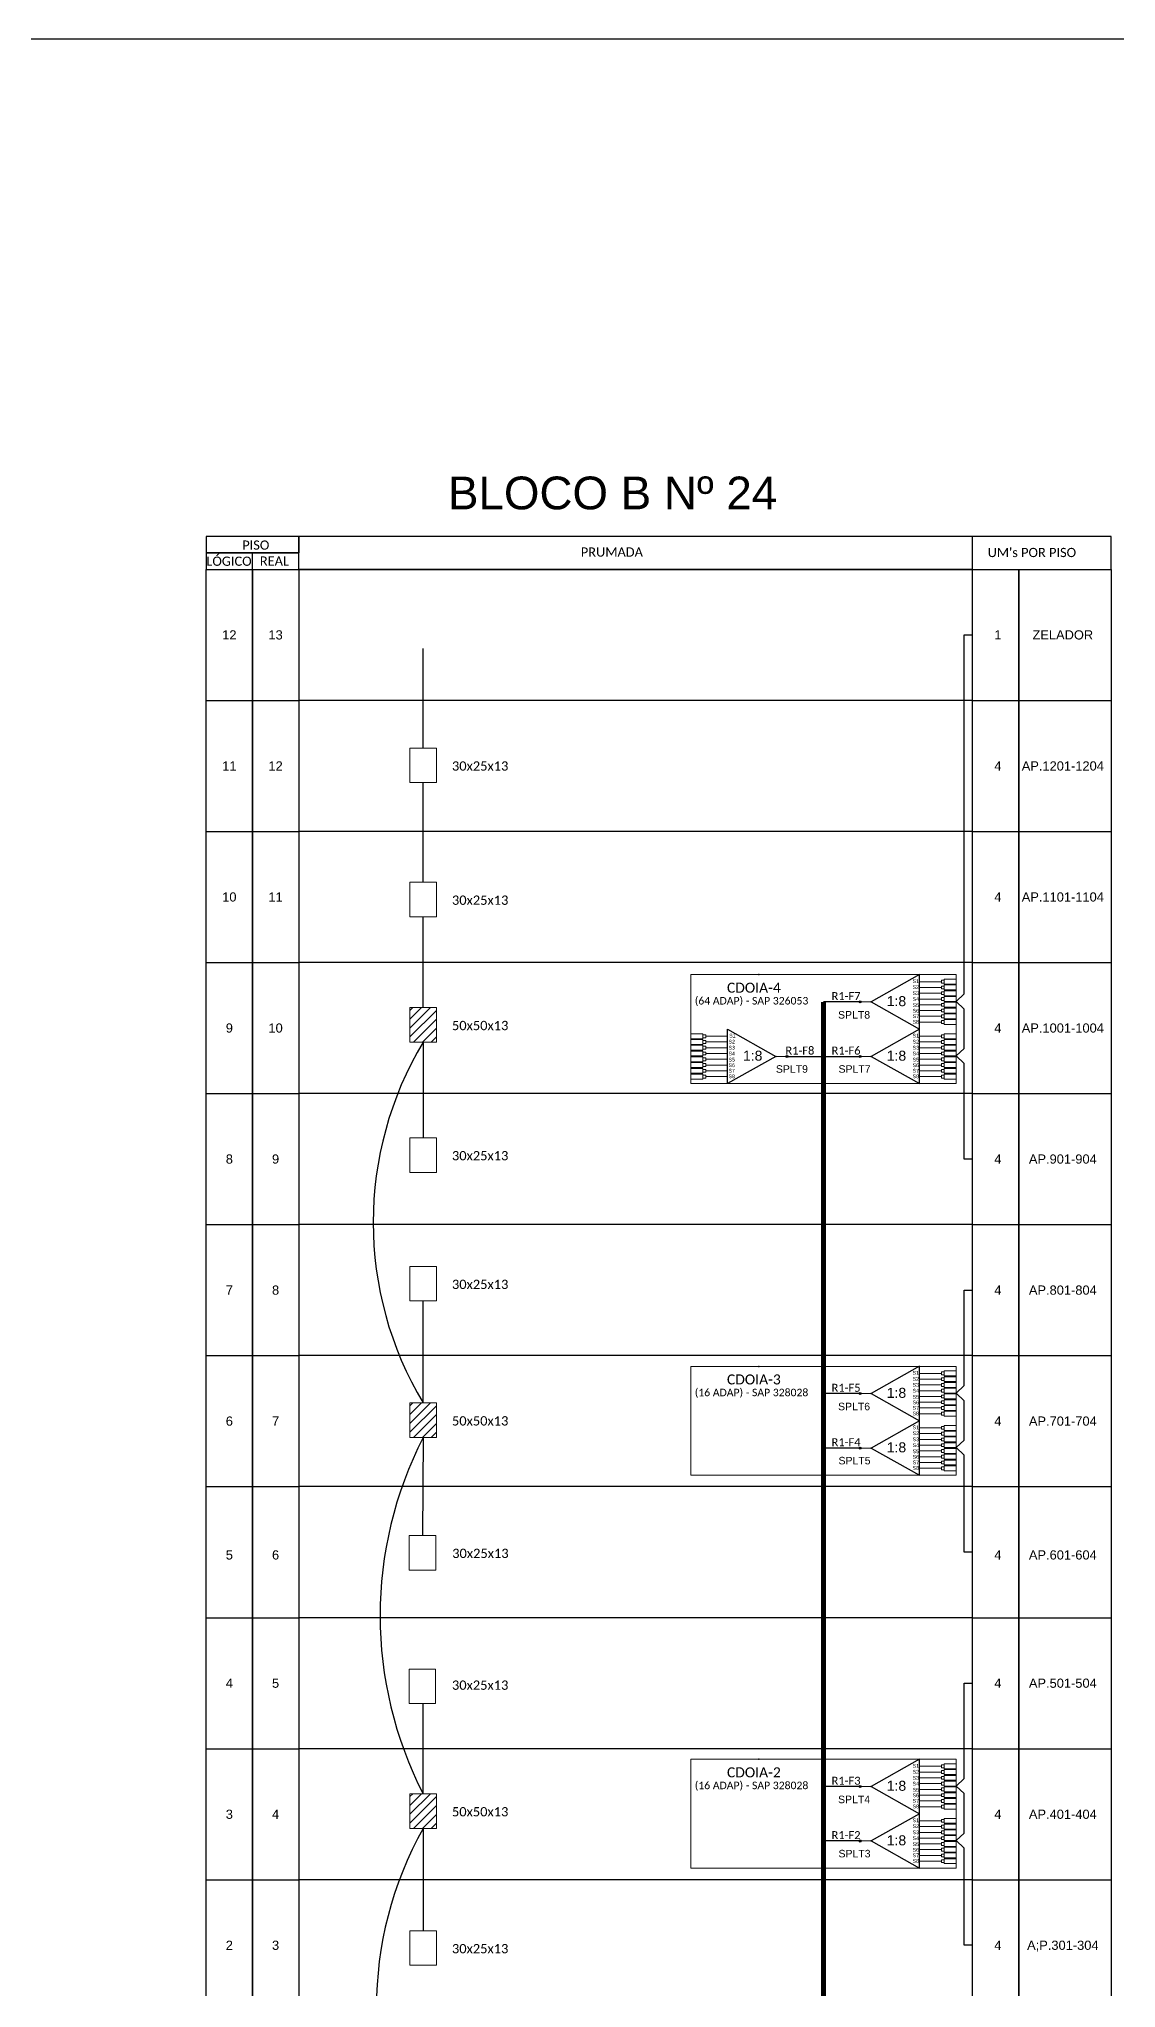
# Model space of a CAD drawing. Header units: inches. Extents: x 27113 to 27952, y 293751 to 294345.
# Drawn here: x 27328.9 to 27544.4, y 293955.4 to 294345 of the extents above; entities that cross this region are included whole.
import ezdxf
from ezdxf.enums import TextEntityAlignment as Align

# ---------------------------------------------------------------- set-up
doc = ezdxf.new("R2010")
doc.units = ezdxf.units.IN
doc.header["$MEASUREMENT"] = 0
doc.layers.add('CAP a instalar', color=1, linetype='Continuous')
doc.layers.add('cerco área', color=2, linetype='Continuous')
doc.styles.add('ARIAL', font='arial.ttf')
doc.styles.add('WMF-Calibri0', font='calibri.ttf')

# ---------------------------------------------------------------- blocks, each defined once
blk = doc.blocks.new('LEG_64ADAP_ESQ')
blk.add_point((0, 0))
at = {"color": 1, "style": 'WMF-Calibri0', "flags": 4}
blk.add_attdef('CDO', (-4.08, -3.61), '', height=2, dxfattribs=at)
blk.add_attdef('MODELO', text='', height=1.5, dxfattribs=at).set_placement((-1.47, -5.97), align=Align.CENTER)
blk = doc.blocks.new('SPLITTER_')
blk.add_point((0, 0))
at = {"style": 'ARIAL', "flags": 4}
blk.add_attdef('SPLT', (0, -3.26), '', height=1.5, dxfattribs=at)

msp = doc.modelspace()

# ---------------------------------------------------------------- hatches: boundary and pattern name
h = msp.add_hatch()
h.set_pattern_fill('ANSI31', color=1, scale=10)
h.set_pattern_definition([(45, (15215.6177, 292368.357), (-0.88388348, 0.88388348), [])])
h.paths.add_polyline_path([(27408.44, 294151.35), (27403.14, 294151.35), (27403.14, 294144.45), (27408.44, 294144.45)])
h = msp.add_hatch(color=3)
h.dxf.hatch_style = 1
edge = h.paths.add_edge_path()
edge.add_arc((27493.19, 294152.5), 0.205, 0, 360)
h = msp.add_hatch(color=3)
h.dxf.hatch_style = 1
edge = h.paths.add_edge_path()
edge.add_arc((27478.58, 294141.6), 0.205, 0, 360)
h = msp.add_hatch(color=3)
h.dxf.hatch_style = 1
edge = h.paths.add_edge_path()
edge.add_arc((27493.19, 294141.6), 0.205, 0, 360)
h = msp.add_hatch(color=3)
h.dxf.hatch_style = 1
edge = h.paths.add_edge_path()
edge.add_arc((27493.19, 294074.2), 0.205, 0, 360)
h = msp.add_hatch()
h.set_pattern_fill('ANSI31', color=1, scale=10)
h.set_pattern_definition([(45, (15215.6177, 292289.3297), (-0.88388348, 0.88388348), [])])
h.paths.add_polyline_path([(27408.44, 294072.32), (27403.14, 294072.32), (27403.14, 294065.43), (27408.44, 294065.43)])
h = msp.add_hatch(color=3)
h.dxf.hatch_style = 1
edge = h.paths.add_edge_path()
edge.add_arc((27493.19, 294063.31), 0.205, 0, 360)
h = msp.add_hatch(color=3)
h.dxf.hatch_style = 1
edge = h.paths.add_edge_path()
edge.add_arc((27493.19, 293995.65), 0.205, 0, 360)
h = msp.add_hatch()
h.set_pattern_fill('ANSI31', color=1, scale=10)
h.set_pattern_definition([(45, (15215.6177, 292211.1832), (-0.88388348, 0.88388348), [])])
h.paths.add_polyline_path([(27408.44, 293994.18), (27403.14, 293994.18), (27403.14, 293987.28), (27408.44, 293987.28)])
h = msp.add_hatch(color=3)
h.dxf.hatch_style = 1
edge = h.paths.add_edge_path()
edge.add_arc((27493.19, 293984.76), 0.205, 0, 360)

# ---------------------------------------------------------------- linework, layer by layer
at = {"color": 0}
for p, q in [((27362.38, 294238.96), (27371.63, 294238.96)), ((27362.38, 294212.77), (27362.38, 294238.96)), ((27362.38, 294238.96), (27371.63, 294238.96)), ((27362.38, 294238.96), (27371.63, 294238.96)), ((27362.38, 294238.96), (27371.63, 294238.96)), ((27371.63, 294238.96), (27371.63, 294212.77)), ((27371.63, 294238.96), (27380.89, 294238.96)), ((27371.63, 294212.77), (27371.63, 294238.96)), ((27371.63, 294238.96), (27380.89, 294238.96)), ((27371.63, 294238.96), (27380.89, 294238.96)), ((27371.63, 294238.96), (27380.89, 294238.96)), ((27515.66, 294238.96), (27380.89, 294238.96)), ((27380.89, 294238.96), (27380.89, 294212.77)), ((27515.66, 294238.96), (27380.89, 294238.96)), ((27515.66, 294238.96), (27380.89, 294238.96)), ((27515.66, 294238.96), (27380.89, 294238.96)), ((27515.66, 294238.96), (27524.92, 294238.96)), ((27515.66, 294212.77), (27515.66, 294238.96)), ((27515.66, 294238.96), (27524.92, 294238.96)), ((27515.66, 294238.96), (27524.92, 294238.96)), ((27515.66, 294238.96), (27524.92, 294238.96)), ((27524.92, 294238.96), (27543.44, 294238.96)), ((27524.92, 294212.77), (27524.92, 294238.96)), ((27524.92, 294238.96), (27524.92, 294212.77)), ((27524.92, 294238.96), (27543.44, 294238.96)), ((27524.92, 294238.96), (27543.44, 294238.96)), ((27524.92, 294238.96), (27543.44, 294238.96)), ((27543.44, 294238.96), (27543.44, 294212.77)), ((27362.38, 294212.77), (27371.63, 294212.77)), ((27362.38, 294186.57), (27362.38, 294212.77)), ((27362.38, 294212.77), (27371.63, 294212.77)), ((27362.38, 294212.77), (27371.63, 294212.77)), ((27362.38, 294212.77), (27371.63, 294212.77)), ((27371.63, 294212.77), (27371.63, 294186.57)), ((27371.63, 294212.77), (27380.89, 294212.77)), ((27371.63, 294186.57), (27371.63, 294212.77)), ((27371.63, 294212.77), (27380.89, 294212.77)), ((27371.63, 294212.77), (27380.89, 294212.77)), ((27371.63, 294212.77), (27380.89, 294212.77)), ((27515.66, 294212.77), (27380.89, 294212.77)), ((27380.89, 294212.77), (27380.89, 294186.57)), ((27515.66, 294212.77), (27380.89, 294212.77)), ((27515.66, 294212.77), (27380.89, 294212.77)), ((27515.66, 294212.77), (27380.89, 294212.77)), ((27515.66, 294212.77), (27524.92, 294212.77)), ((27515.66, 294186.57), (27515.66, 294212.77)), ((27515.66, 294212.77), (27524.92, 294212.77)), ((27515.66, 294212.77), (27524.92, 294212.77)), ((27515.66, 294212.77), (27524.92, 294212.77)), ((27524.92, 294212.77), (27543.44, 294212.77)), ((27524.92, 294186.57), (27524.92, 294212.77)), ((27524.92, 294212.77), (27524.92, 294186.57)), ((27524.92, 294212.77), (27543.44, 294212.77)), ((27524.92, 294212.77), (27543.44, 294212.77)), ((27524.92, 294212.77), (27543.44, 294212.77)), ((27543.44, 294212.77), (27543.44, 294186.57)), ((27362.38, 294186.57), (27371.63, 294186.57)), ((27362.38, 294160.38), (27362.38, 294186.57)), ((27371.63, 294186.57), (27371.63, 294160.38)), ((27371.63, 294186.57), (27380.89, 294186.57)), ((27371.63, 294160.38), (27371.63, 294186.57)), ((27515.66, 294186.57), (27380.89, 294186.57)), ((27380.89, 294186.57), (27380.89, 294160.38)), ((27515.66, 294186.57), (27524.92, 294186.57)), ((27515.66, 294160.38), (27515.66, 294186.57)), ((27524.92, 294186.57), (27543.44, 294186.57)), ((27524.92, 294160.38), (27524.92, 294186.57)), ((27524.92, 294186.57), (27524.92, 294160.38)), ((27543.44, 294186.57), (27543.44, 294160.38)), ((27362.38, 294160.38), (27371.63, 294160.38)), ((27362.38, 294134.18), (27362.38, 294160.38)), ((27371.63, 294160.38), (27371.63, 294134.18)), ((27371.63, 294160.38), (27380.89, 294160.38)), ((27371.63, 294134.18), (27371.63, 294160.38)), ((27515.66, 294160.38), (27380.89, 294160.38)), ((27380.89, 294160.38), (27380.89, 294134.18)), ((27515.66, 294160.38), (27524.92, 294160.38)), ((27515.66, 294134.18), (27515.66, 294160.38)), ((27524.92, 294160.38), (27543.44, 294160.38)), ((27524.92, 294134.18), (27524.92, 294160.38)), ((27524.92, 294160.38), (27524.92, 294134.18)), ((27543.44, 294160.38), (27543.44, 294134.18)), ((27362.38, 294134.18), (27371.63, 294134.18)), ((27362.38, 294107.99), (27362.38, 294134.18)), ((27371.63, 294134.18), (27371.63, 294107.99)), ((27371.63, 294134.18), (27380.89, 294134.18)), ((27371.63, 294107.99), (27371.63, 294134.18)), ((27515.66, 294134.18), (27380.89, 294134.18)), ((27380.89, 294134.18), (27380.89, 294107.99)), ((27515.66, 294134.18), (27524.92, 294134.18)), ((27515.66, 294107.99), (27515.66, 294134.18)), ((27524.92, 294134.18), (27543.44, 294134.18)), ((27524.92, 294107.99), (27524.92, 294134.18)), ((27524.92, 294134.18), (27524.92, 294107.99)), ((27543.44, 294134.18), (27543.44, 294107.99)), ((27362.38, 294107.99), (27371.63, 294107.99)), ((27362.38, 294081.79), (27362.38, 294107.99)), ((27371.63, 294107.99), (27371.63, 294081.79)), ((27371.63, 294107.99), (27380.89, 294107.99)), ((27371.63, 294081.79), (27371.63, 294107.99)), ((27515.66, 294107.99), (27380.89, 294107.99)), ((27380.89, 294107.99), (27380.89, 294081.79)), ((27515.66, 294107.99), (27524.92, 294107.99)), ((27515.66, 294081.79), (27515.66, 294107.99)), ((27524.92, 294107.99), (27543.44, 294107.99)), ((27524.92, 294081.79), (27524.92, 294107.99)), ((27524.92, 294107.99), (27524.92, 294081.79)), ((27543.44, 294107.99), (27543.44, 294081.79)), ((27362.38, 294081.79), (27371.63, 294081.79)), ((27362.38, 294055.6), (27362.38, 294081.79)), ((27371.63, 294081.79), (27371.63, 294055.6)), ((27371.63, 294081.79), (27380.89, 294081.79)), ((27371.63, 294055.6), (27371.63, 294081.79)), ((27515.66, 294081.79), (27380.89, 294081.79)), ((27380.89, 294081.79), (27380.89, 294055.6)), ((27515.66, 294081.79), (27524.92, 294081.79)), ((27515.66, 294055.6), (27515.66, 294081.79)), ((27524.92, 294081.79), (27543.44, 294081.79)), ((27524.92, 294055.6), (27524.92, 294081.79)), ((27524.92, 294081.79), (27524.92, 294055.6)), ((27543.44, 294081.79), (27543.44, 294055.6)), ((27362.38, 294055.6), (27371.63, 294055.6)), ((27362.38, 294029.4), (27362.38, 294055.6)), ((27371.63, 294055.6), (27371.63, 294029.4)), ((27371.63, 294055.6), (27380.89, 294055.6)), ((27371.63, 294029.4), (27371.63, 294055.6)), ((27515.66, 294055.6), (27380.89, 294055.6)), ((27380.89, 294055.6), (27380.89, 294029.4)), ((27515.66, 294055.6), (27524.92, 294055.6)), ((27515.66, 294029.4), (27515.66, 294055.6)), ((27524.92, 294055.6), (27543.44, 294055.6)), ((27524.92, 294029.4), (27524.92, 294055.6)), ((27524.92, 294055.6), (27524.92, 294029.4)), ((27543.44, 294055.6), (27543.44, 294029.4)), ((27362.38, 294029.4), (27371.63, 294029.4)), ((27362.38, 294003.21), (27362.38, 294029.4)), ((27371.63, 294029.4), (27371.63, 294003.21)), ((27371.63, 294029.4), (27380.89, 294029.4)), ((27371.63, 294003.21), (27371.63, 294029.4)), ((27515.66, 294029.4), (27380.89, 294029.4)), ((27380.89, 294029.4), (27380.89, 294003.21)), ((27515.66, 294029.4), (27524.92, 294029.4)), ((27515.66, 294003.21), (27515.66, 294029.4)), ((27524.92, 294029.4), (27543.44, 294029.4)), ((27524.92, 294003.21), (27524.92, 294029.4)), ((27524.92, 294029.4), (27524.92, 294003.21)), ((27543.44, 294029.4), (27543.44, 294003.21)), ((27362.38, 294003.21), (27371.63, 294003.21)), ((27362.38, 293977.01), (27362.38, 294003.21)), ((27371.63, 294003.21), (27371.63, 293977.01)), ((27371.63, 294003.21), (27380.89, 294003.21)), ((27371.63, 293977.01), (27371.63, 294003.21)), ((27515.66, 294003.21), (27380.89, 294003.21)), ((27380.89, 294003.21), (27380.89, 293977.01)), ((27515.66, 294003.21), (27524.92, 294003.21)), ((27515.66, 293977.01), (27515.66, 294003.21)), ((27524.92, 294003.21), (27543.44, 294003.21)), ((27524.92, 293977.01), (27524.92, 294003.21)), ((27524.92, 294003.21), (27524.92, 293977.01)), ((27543.44, 294003.21), (27543.44, 293977.01)), ((27515.66, 293977.01), (27380.89, 293977.01))]:
    msp.add_line(p, q, dxfattribs=at)
for points in [[(27113.44, 293750.99), (27952, 293750.99), (27952, 294344.99), (27113.44, 294344.99), (27113.44, 293750.99)], [(27380.89, 294238.96), (27543.44, 294238.96), (27543.44, 294245.54), (27380.89, 294245.54), (27380.89, 294245.54), (27380.89, 294242.25)], [(27515.65, 294238.96), (27515.65, 294245.54)], [(27371.63, 294238.96), (27371.63, 294242.25)]]:
    msp.add_lwpolyline(points)
for points in [[(27362.38, 294242.25), (27380.89, 294242.25), (27380.89, 294245.54), (27362.38, 294245.54)], [(27362.38, 294238.96), (27380.89, 294238.96), (27380.89, 294242.25), (27362.38, 294242.25)]]:
    msp.add_lwpolyline(points, close=True)
at = {"color": 3}
for points in [[(27514.01, 294144.35), (27514.01, 294144.35), (27514.01, 294151.08), (27512.44, 294152.59), (27514.01, 294154.09), (27514.01, 294225.87), (27515.66, 294225.87)], [(27515.66, 294121.09), (27514.01, 294121.09), (27514.01, 294140.18), (27512.44, 294141.69), (27514.01, 294143.2), (27514.01, 294144.35)], [(27514.01, 294066.06), (27514.01, 294066.06), (27514.01, 294072.78), (27512.44, 294074.29), (27514.01, 294075.79), (27514.01, 294094.89), (27515.66, 294094.89)], [(27515.66, 294042.5), (27514.01, 294042.5), (27514.01, 294061.88), (27512.44, 294063.39), (27514.01, 294064.9), (27514.01, 294066.06)], [(27514.01, 293987.51), (27514.01, 293987.51), (27514.01, 293994.23), (27512.44, 293995.74), (27514.01, 293997.24), (27514.01, 294016.31), (27515.66, 294016.31)], [(27515.66, 293963.92), (27514.01, 293963.92), (27514.01, 293983.33), (27512.44, 293984.84), (27514.01, 293986.35), (27514.01, 293987.51)]]:
    msp.add_lwpolyline(points, dxfattribs=at)
at = {"lineweight": 0}
for points in [[(27403.14, 294203.24), (27408.44, 294203.24), (27408.44, 294196.34), (27403.14, 294196.34)], [(27403.14, 294176.41), (27408.44, 294176.41), (27408.44, 294169.51), (27403.14, 294169.51)], [(27403.14, 294125.33), (27408.44, 294125.33), (27408.44, 294118.43), (27403.14, 294118.43)], [(27403.14, 294099.61), (27408.44, 294099.61), (27408.44, 294092.72), (27403.14, 294092.72)], [(27402.96, 294019.14), (27408.26, 294019.14), (27408.26, 294012.24), (27402.96, 294012.24)], [(27403.14, 293966.82), (27408.44, 293966.82), (27408.44, 293959.92), (27403.14, 293959.92)]]:
    msp.add_lwpolyline(points, close=True, dxfattribs=at)
at = {"color": 1, "lineweight": 0}
for points in [[(27459.31, 294157.95), (27512.44, 294157.95), (27512.44, 294136.16), (27459.31, 294136.16)], [(27403.14, 294151.35), (27408.44, 294151.35), (27408.44, 294144.45), (27403.14, 294144.45)], [(27459.31, 294079.64), (27512.44, 294079.64), (27512.44, 294057.86), (27459.31, 294057.86)], [(27403.14, 294072.32), (27408.44, 294072.32), (27408.44, 294065.43), (27403.14, 294065.43)], [(27459.31, 294001.09), (27512.44, 294001.09), (27512.44, 293979.31), (27459.31, 293979.31)], [(27403.14, 293994.18), (27408.44, 293994.18), (27408.44, 293987.28), (27403.14, 293987.28)]]:
    msp.add_lwpolyline(points, close=True, dxfattribs=at)
at = {"color": 1}
for points in [[(27505.07, 294157.95), (27495.41, 294152.5), (27505.07, 294147.05), (27505.07, 294157.95)], [(27466.68, 294147.05), (27476.35, 294141.6), (27466.68, 294136.16), (27466.68, 294147.05)], [(27505.07, 294147.05), (27495.41, 294141.6), (27505.07, 294136.16), (27505.07, 294147.05)], [(27505.07, 294079.65), (27495.41, 294074.2), (27505.07, 294068.76), (27505.07, 294079.65)], [(27505.07, 294068.76), (27495.41, 294063.31), (27505.07, 294057.86), (27505.07, 294068.76)], [(27505.07, 294001.1), (27495.41, 293995.65), (27505.07, 293990.2), (27505.07, 294001.1)], [(27505.07, 293990.2), (27495.41, 293984.76), (27505.07, 293979.31), (27505.07, 293990.2)]]:
    msp.add_lwpolyline(points, dxfattribs=at)
at = {"color": 3, "lineweight": 0}
for points in [[(27509.45, 294156.54), (27505.07, 294156.54)], [(27505.07, 294155.38), (27509.45, 294155.38)], [(27510.03, 294157.03), (27510.03, 294156.04)], [(27510.03, 294157.03), (27512.44, 294157.03)], [(27510.03, 294156.04), (27512.44, 294156.04)], [(27510.03, 294155.88), (27510.03, 294154.89)], [(27510.03, 294155.88), (27512.44, 294155.88)], [(27510.03, 294154.89), (27512.44, 294154.89)], [(27505.07, 294154.23), (27509.45, 294154.23)], [(27505.07, 294153.08), (27509.45, 294153.08)], [(27505.07, 294151.93), (27509.45, 294151.93)], [(27510.03, 294154.72), (27510.03, 294153.74)], [(27510.03, 294154.72), (27512.44, 294154.72)], [(27510.03, 294153.74), (27512.44, 294153.74)], [(27510.03, 294153.57), (27510.03, 294152.59)], [(27510.03, 294153.57), (27512.44, 294153.57)], [(27510.03, 294152.59), (27512.44, 294152.59)], [(27510.03, 294152.42), (27510.03, 294151.43)], [(27510.03, 294152.42), (27512.44, 294152.42)], [(27510.03, 294151.43), (27512.44, 294151.43)], [(27510.03, 294151.27), (27510.03, 294150.28)], [(27510.03, 294151.27), (27512.44, 294151.27)], [(27505.07, 294150.77), (27509.45, 294150.77)], [(27505.07, 294149.62), (27509.45, 294149.62)], [(27505.07, 294148.47), (27509.45, 294148.47)], [(27510.03, 294150.28), (27512.44, 294150.28)], [(27510.03, 294150.11), (27510.03, 294149.13)], [(27510.03, 294150.11), (27512.44, 294150.11)], [(27510.03, 294149.13), (27512.44, 294149.13)], [(27510.03, 294148.96), (27510.03, 294147.97)], [(27510.03, 294148.96), (27512.44, 294148.96)], [(27510.03, 294147.97), (27512.44, 294147.97)], [(27461.73, 294146.13), (27459.31, 294146.13)], [(27461.73, 294145.15), (27459.31, 294145.15)], [(27461.73, 294144.98), (27459.31, 294144.98)], [(27461.73, 294143.99), (27459.31, 294143.99)], [(27461.73, 294143.83), (27459.31, 294143.83)], [(27461.73, 294146.13), (27461.73, 294145.15)], [(27461.73, 294144.98), (27461.73, 294143.99)], [(27461.73, 294143.83), (27461.73, 294142.84)], [(27462.31, 294145.64), (27466.68, 294145.64)], [(27466.68, 294144.49), (27462.31, 294144.49)], [(27466.68, 294143.33), (27462.31, 294143.33)], [(27509.45, 294145.64), (27505.07, 294145.64)], [(27505.07, 294144.49), (27509.45, 294144.49)], [(27505.07, 294143.33), (27509.45, 294143.33)], [(27510.03, 294146.13), (27510.03, 294145.15)], [(27510.03, 294146.13), (27512.44, 294146.13)], [(27510.03, 294145.15), (27512.44, 294145.15)], [(27510.03, 294144.98), (27510.03, 294143.99)], [(27510.03, 294144.98), (27512.44, 294144.98)], [(27510.03, 294143.99), (27512.44, 294143.99)], [(27510.03, 294143.83), (27510.03, 294142.84)], [(27510.03, 294143.83), (27512.44, 294143.83)], [(27461.73, 294142.84), (27459.31, 294142.84)], [(27461.73, 294142.67), (27459.31, 294142.67)], [(27461.73, 294141.69), (27459.31, 294141.69)], [(27461.73, 294141.52), (27459.31, 294141.52)], [(27461.73, 294140.54), (27459.31, 294140.54)], [(27461.73, 294140.37), (27459.31, 294140.37)], [(27461.73, 294139.38), (27459.31, 294139.38)], [(27461.73, 294139.22), (27459.31, 294139.22)], [(27461.73, 294142.67), (27461.73, 294141.69)], [(27461.73, 294141.52), (27461.73, 294140.54)], [(27461.73, 294140.37), (27461.73, 294139.38)], [(27461.73, 294139.22), (27461.73, 294138.23)], [(27466.68, 294142.18), (27462.31, 294142.18)], [(27466.68, 294141.03), (27462.31, 294141.03)], [(27466.68, 294139.88), (27462.31, 294139.88)], [(27505.07, 294142.18), (27509.45, 294142.18)], [(27505.07, 294141.03), (27509.45, 294141.03)], [(27505.07, 294139.88), (27509.45, 294139.88)], [(27510.03, 294142.84), (27512.44, 294142.84)], [(27510.03, 294142.67), (27510.03, 294141.69)], [(27510.03, 294142.67), (27512.44, 294142.67)], [(27510.03, 294141.69), (27512.44, 294141.69)], [(27510.03, 294141.52), (27510.03, 294140.54)], [(27510.03, 294141.52), (27512.44, 294141.52)], [(27510.03, 294140.54), (27512.44, 294140.54)], [(27510.03, 294140.37), (27510.03, 294139.38)], [(27510.03, 294140.37), (27512.44, 294140.37)], [(27510.03, 294139.38), (27512.44, 294139.38)], [(27510.03, 294139.22), (27510.03, 294138.23)], [(27510.03, 294139.22), (27512.44, 294139.22)], [(27461.73, 294138.23), (27459.31, 294138.23)], [(27461.73, 294138.06), (27459.31, 294138.06)], [(27461.73, 294138.06), (27461.73, 294137.08)], [(27466.68, 294138.72), (27462.31, 294138.72)], [(27466.68, 294137.57), (27462.31, 294137.57)], [(27505.07, 294138.72), (27509.45, 294138.72)], [(27505.07, 294137.57), (27509.45, 294137.57)], [(27510.03, 294138.23), (27512.44, 294138.23)], [(27510.03, 294138.06), (27510.03, 294137.08)], [(27510.03, 294138.06), (27512.44, 294138.06)], [(27510.03, 294137.08), (27512.44, 294137.08)], [(27509.45, 294078.24), (27505.07, 294078.24)], [(27505.07, 294077.09), (27509.45, 294077.09)], [(27510.03, 294078.73), (27510.03, 294077.75)], [(27510.03, 294078.73), (27512.44, 294078.73)], [(27510.03, 294077.75), (27512.44, 294077.75)], [(27510.03, 294077.58), (27510.03, 294076.59)], [(27510.03, 294077.58), (27512.44, 294077.58)], [(27505.07, 294075.93), (27509.45, 294075.93)], [(27505.07, 294074.78), (27509.45, 294074.78)], [(27505.07, 294073.63), (27509.45, 294073.63)], [(27510.03, 294076.59), (27512.44, 294076.59)], [(27510.03, 294076.43), (27510.03, 294075.44)], [(27510.03, 294076.43), (27512.44, 294076.43)], [(27510.03, 294075.44), (27512.44, 294075.44)], [(27510.03, 294075.27), (27510.03, 294074.29)], [(27510.03, 294075.27), (27512.44, 294075.27)], [(27510.03, 294074.29), (27512.44, 294074.29)], [(27510.03, 294074.12), (27510.03, 294073.13)], [(27510.03, 294074.12), (27512.44, 294074.12)], [(27510.03, 294073.13), (27512.44, 294073.13)], [(27505.07, 294072.47), (27509.45, 294072.47)], [(27505.07, 294071.32), (27509.45, 294071.32)], [(27505.07, 294070.17), (27509.45, 294070.17)], [(27510.03, 294072.97), (27510.03, 294071.98)], [(27510.03, 294072.97), (27512.44, 294072.97)], [(27510.03, 294071.98), (27512.44, 294071.98)], [(27510.03, 294071.82), (27510.03, 294070.83)], [(27510.03, 294071.82), (27512.44, 294071.82)], [(27510.03, 294070.83), (27512.44, 294070.83)], [(27510.03, 294070.66), (27510.03, 294069.68)], [(27510.03, 294070.66), (27512.44, 294070.66)], [(27510.03, 294069.68), (27512.44, 294069.68)], [(27509.45, 294067.34), (27505.07, 294067.34)], [(27505.07, 294066.19), (27509.45, 294066.19)], [(27510.03, 294067.84), (27510.03, 294066.85)], [(27510.03, 294067.84), (27512.44, 294067.84)], [(27510.03, 294066.85), (27512.44, 294066.85)], [(27510.03, 294066.68), (27510.03, 294065.7)], [(27510.03, 294066.68), (27512.44, 294066.68)], [(27510.03, 294065.7), (27512.44, 294065.7)], [(27510.03, 294065.53), (27510.03, 294064.54)], [(27510.03, 294065.53), (27512.44, 294065.53)], [(27505.07, 294065.04), (27509.45, 294065.04)], [(27505.07, 294063.88), (27509.45, 294063.88)], [(27505.07, 294062.73), (27509.45, 294062.73)], [(27505.07, 294061.58), (27509.45, 294061.58)], [(27510.03, 294064.54), (27512.44, 294064.54)], [(27510.03, 294064.38), (27510.03, 294063.39)], [(27510.03, 294064.38), (27512.44, 294064.38)], [(27510.03, 294063.39), (27512.44, 294063.39)], [(27510.03, 294063.22), (27510.03, 294062.24)], [(27510.03, 294063.22), (27512.44, 294063.22)], [(27510.03, 294062.24), (27512.44, 294062.24)], [(27510.03, 294062.07), (27510.03, 294061.08)], [(27510.03, 294062.07), (27512.44, 294062.07)], [(27505.07, 294060.43), (27509.45, 294060.43)], [(27505.07, 294059.27), (27509.45, 294059.27)], [(27510.03, 294061.08), (27512.44, 294061.08)], [(27510.03, 294060.92), (27510.03, 294059.93)], [(27510.03, 294060.92), (27512.44, 294060.92)], [(27510.03, 294059.93), (27512.44, 294059.93)], [(27510.03, 294059.77), (27510.03, 294058.78)], [(27510.03, 294059.77), (27512.44, 294059.77)], [(27510.03, 294058.78), (27512.44, 294058.78)], [(27509.45, 293999.69), (27505.07, 293999.69)], [(27510.03, 294000.18), (27510.03, 293999.19)], [(27510.03, 294000.18), (27512.44, 294000.18)], [(27510.03, 293999.19), (27512.44, 293999.19)], [(27510.03, 293999.03), (27510.03, 293998.04)], [(27510.03, 293999.03), (27512.44, 293999.03)], [(27505.07, 293998.54), (27509.45, 293998.54)], [(27505.07, 293997.38), (27509.45, 293997.38)], [(27505.07, 293996.23), (27509.45, 293996.23)], [(27505.07, 293995.08), (27509.45, 293995.08)], [(27510.03, 293998.04), (27512.44, 293998.04)], [(27510.03, 293997.88), (27510.03, 293996.89)], [(27510.03, 293997.88), (27512.44, 293997.88)], [(27510.03, 293996.89), (27512.44, 293996.89)], [(27510.03, 293996.72), (27510.03, 293995.74)], [(27510.03, 293996.72), (27512.44, 293996.72)], [(27510.03, 293995.74), (27512.44, 293995.74)], [(27510.03, 293995.57), (27510.03, 293994.58)], [(27510.03, 293995.57), (27512.44, 293995.57)], [(27505.07, 293993.92), (27509.45, 293993.92)], [(27505.07, 293992.77), (27509.45, 293992.77)], [(27505.07, 293991.62), (27509.45, 293991.62)], [(27510.03, 293994.58), (27512.44, 293994.58)], [(27510.03, 293994.42), (27510.03, 293993.43)], [(27510.03, 293994.42), (27512.44, 293994.42)], [(27510.03, 293993.43), (27512.44, 293993.43)], [(27510.03, 293993.26), (27510.03, 293992.28)], [(27510.03, 293993.26), (27512.44, 293993.26)], [(27510.03, 293992.28), (27512.44, 293992.28)], [(27510.03, 293992.11), (27510.03, 293991.12)], [(27510.03, 293992.11), (27512.44, 293992.11)], [(27509.45, 293988.79), (27505.07, 293988.79)], [(27505.07, 293987.64), (27509.45, 293987.64)], [(27510.03, 293991.12), (27512.44, 293991.12)], [(27510.03, 293989.28), (27510.03, 293988.3)], [(27510.03, 293989.28), (27512.44, 293989.28)], [(27510.03, 293988.3), (27512.44, 293988.3)], [(27510.03, 293988.13), (27510.03, 293987.15)], [(27510.03, 293988.13), (27512.44, 293988.13)], [(27505.07, 293986.49), (27509.45, 293986.49)], [(27505.07, 293985.33), (27509.45, 293985.33)], [(27505.07, 293984.18), (27509.45, 293984.18)], [(27510.03, 293987.15), (27512.44, 293987.15)], [(27510.03, 293986.98), (27510.03, 293985.99)], [(27510.03, 293986.98), (27512.44, 293986.98)], [(27510.03, 293985.99), (27512.44, 293985.99)], [(27510.03, 293985.83), (27510.03, 293984.84)], [(27510.03, 293985.83), (27512.44, 293985.83)], [(27510.03, 293984.84), (27512.44, 293984.84)], [(27510.03, 293984.67), (27510.03, 293983.69)], [(27510.03, 293984.67), (27512.44, 293984.67)], [(27510.03, 293983.69), (27512.44, 293983.69)], [(27510.03, 293983.52), (27510.03, 293982.53)], [(27510.03, 293983.52), (27512.44, 293983.52)], [(27505.07, 293983.03), (27509.45, 293983.03)], [(27505.07, 293981.87), (27509.45, 293981.87)], [(27505.07, 293980.72), (27509.45, 293980.72)], [(27510.03, 293982.53), (27512.44, 293982.53)], [(27510.03, 293982.37), (27510.03, 293981.38)], [(27510.03, 293982.37), (27512.44, 293982.37)], [(27510.03, 293981.38), (27512.44, 293981.38)], [(27510.03, 293981.21), (27510.03, 293980.23)], [(27510.03, 293981.21), (27512.44, 293981.21)], [(27510.03, 293980.23), (27512.44, 293980.23)]]:
    msp.add_lwpolyline(points, dxfattribs=at)
for points in [[(27509.45, 294156.82), (27510.03, 294156.82), (27510.03, 294156.25), (27509.45, 294156.25)], [(27509.45, 294155.67), (27510.03, 294155.67), (27510.03, 294155.1), (27509.45, 294155.1)], [(27509.45, 294154.52), (27510.03, 294154.52), (27510.03, 294153.95), (27509.45, 294153.95)], [(27509.45, 294153.36), (27510.03, 294153.36), (27510.03, 294152.79), (27509.45, 294152.79)], [(27509.45, 294152.21), (27510.03, 294152.21), (27510.03, 294151.64), (27509.45, 294151.64)], [(27509.45, 294151.06), (27510.03, 294151.06), (27510.03, 294150.49), (27509.45, 294150.49)], [(27509.45, 294149.91), (27510.03, 294149.91), (27510.03, 294149.33), (27509.45, 294149.33)], [(27509.45, 294148.75), (27510.03, 294148.75), (27510.03, 294148.18), (27509.45, 294148.18)], [(27462.31, 294145.93), (27461.73, 294145.93), (27461.73, 294145.35), (27462.31, 294145.35)], [(27462.31, 294144.77), (27461.73, 294144.77), (27461.73, 294144.2), (27462.31, 294144.2)], [(27462.31, 294143.62), (27461.73, 294143.62), (27461.73, 294143.05), (27462.31, 294143.05)], [(27509.45, 294145.93), (27510.03, 294145.93), (27510.03, 294145.35), (27509.45, 294145.35)], [(27509.45, 294144.77), (27510.03, 294144.77), (27510.03, 294144.2), (27509.45, 294144.2)], [(27509.45, 294143.62), (27510.03, 294143.62), (27510.03, 294143.05), (27509.45, 294143.05)], [(27462.31, 294142.47), (27461.73, 294142.47), (27461.73, 294141.9), (27462.31, 294141.9)], [(27462.31, 294141.31), (27461.73, 294141.31), (27461.73, 294140.74), (27462.31, 294140.74)], [(27462.31, 294140.16), (27461.73, 294140.16), (27461.73, 294139.59), (27462.31, 294139.59)], [(27509.45, 294142.47), (27510.03, 294142.47), (27510.03, 294141.9), (27509.45, 294141.9)], [(27509.45, 294141.31), (27510.03, 294141.31), (27510.03, 294140.74), (27509.45, 294140.74)], [(27509.45, 294140.16), (27510.03, 294140.16), (27510.03, 294139.59), (27509.45, 294139.59)], [(27462.31, 294139.01), (27461.73, 294139.01), (27461.73, 294138.44), (27462.31, 294138.44)], [(27462.31, 294137.86), (27461.73, 294137.86), (27461.73, 294137.28), (27462.31, 294137.28)], [(27509.45, 294139.01), (27510.03, 294139.01), (27510.03, 294138.44), (27509.45, 294138.44)], [(27509.45, 294137.86), (27510.03, 294137.86), (27510.03, 294137.28), (27509.45, 294137.28)], [(27509.45, 294078.53), (27510.03, 294078.53), (27510.03, 294077.95), (27509.45, 294077.95)], [(27509.45, 294077.37), (27510.03, 294077.37), (27510.03, 294076.8), (27509.45, 294076.8)], [(27509.45, 294076.22), (27510.03, 294076.22), (27510.03, 294075.65), (27509.45, 294075.65)], [(27509.45, 294075.07), (27510.03, 294075.07), (27510.03, 294074.49), (27509.45, 294074.49)], [(27509.45, 294073.91), (27510.03, 294073.91), (27510.03, 294073.34), (27509.45, 294073.34)], [(27509.45, 294072.76), (27510.03, 294072.76), (27510.03, 294072.19), (27509.45, 294072.19)], [(27509.45, 294071.61), (27510.03, 294071.61), (27510.03, 294071.04), (27509.45, 294071.04)], [(27509.45, 294070.46), (27510.03, 294070.46), (27510.03, 294069.88), (27509.45, 294069.88)], [(27509.45, 294067.63), (27510.03, 294067.63), (27510.03, 294067.06), (27509.45, 294067.06)], [(27509.45, 294066.48), (27510.03, 294066.48), (27510.03, 294065.9), (27509.45, 294065.9)], [(27509.45, 294065.32), (27510.03, 294065.32), (27510.03, 294064.75), (27509.45, 294064.75)], [(27509.45, 294064.17), (27510.03, 294064.17), (27510.03, 294063.6), (27509.45, 294063.6)], [(27509.45, 294063.02), (27510.03, 294063.02), (27510.03, 294062.44), (27509.45, 294062.44)], [(27509.45, 294061.86), (27510.03, 294061.86), (27510.03, 294061.29), (27509.45, 294061.29)], [(27509.45, 294060.71), (27510.03, 294060.71), (27510.03, 294060.14), (27509.45, 294060.14)], [(27509.45, 294059.56), (27510.03, 294059.56), (27510.03, 294058.99), (27509.45, 294058.99)], [(27509.45, 293999.97), (27510.03, 293999.97), (27510.03, 293999.4), (27509.45, 293999.4)], [(27509.45, 293998.82), (27510.03, 293998.82), (27510.03, 293998.25), (27509.45, 293998.25)], [(27509.45, 293997.67), (27510.03, 293997.67), (27510.03, 293997.1), (27509.45, 293997.1)], [(27509.45, 293996.52), (27510.03, 293996.52), (27510.03, 293995.94), (27509.45, 293995.94)], [(27509.45, 293995.36), (27510.03, 293995.36), (27510.03, 293994.79), (27509.45, 293994.79)], [(27509.45, 293994.21), (27510.03, 293994.21), (27510.03, 293993.64), (27509.45, 293993.64)], [(27509.45, 293993.06), (27510.03, 293993.06), (27510.03, 293992.48), (27509.45, 293992.48)], [(27509.45, 293991.9), (27510.03, 293991.9), (27510.03, 293991.33), (27509.45, 293991.33)], [(27509.45, 293989.08), (27510.03, 293989.08), (27510.03, 293988.51), (27509.45, 293988.51)], [(27509.45, 293987.92), (27510.03, 293987.92), (27510.03, 293987.35), (27509.45, 293987.35)], [(27509.45, 293986.77), (27510.03, 293986.77), (27510.03, 293986.2), (27509.45, 293986.2)], [(27509.45, 293985.62), (27510.03, 293985.62), (27510.03, 293985.05), (27509.45, 293985.05)], [(27509.45, 293984.47), (27510.03, 293984.47), (27510.03, 293983.89), (27509.45, 293983.89)], [(27509.45, 293983.31), (27510.03, 293983.31), (27510.03, 293982.74), (27509.45, 293982.74)], [(27509.45, 293982.16), (27510.03, 293982.16), (27510.03, 293981.59), (27509.45, 293981.59)], [(27509.45, 293981.01), (27510.03, 293981.01), (27510.03, 293980.43), (27509.45, 293980.43)]]:
    msp.add_lwpolyline(points, close=True, dxfattribs=at)
at = {"color": 5, "const_width": 1}
msp.add_lwpolyline([(27485.88, 294152.5), (27485.88, 293853.62)], dxfattribs=at)
at = {"color": 5}
for points in [[(27493.18, 294152.5), (27485.88, 294152.5)], [(27478.57, 294141.6), (27493.18, 294141.6)], [(27493.18, 294074.2), (27485.88, 294074.2)], [(27493.18, 294063.31), (27485.88, 294063.31)], [(27493.18, 293995.65), (27485.88, 293995.65)], [(27493.18, 293984.76), (27485.88, 293984.76)]]:
    msp.add_lwpolyline(points, dxfattribs=at)
at = {"color": 1, "lineweight": 0}
for points in [[(27495.41, 294152.5), (27493.18, 294152.5)], [(27476.35, 294141.6), (27478.57, 294141.6)], [(27495.41, 294141.6), (27493.18, 294141.6)], [(27495.41, 294074.2), (27493.18, 294074.2)], [(27495.41, 294063.31), (27493.18, 294063.31)], [(27495.41, 293995.65), (27493.18, 293995.65)], [(27495.41, 293984.76), (27493.18, 293984.76)]]:
    msp.add_lwpolyline(points, dxfattribs=at)
at = {"color": 0, "lineweight": 0}
msp.add_lwpolyline([(27403, 294045.83), (27408.3, 294045.83), (27408.3, 294038.93), (27403, 294038.93)], close=True, dxfattribs=at)
at = {"color": 0}
for points in [[(27362.38, 293977.01), (27371.63, 293977.01), (27371.63, 293950.82), (27362.38, 293950.82)], [(27371.63, 293977.01), (27380.89, 293977.01), (27380.89, 293950.82), (27371.63, 293950.82)], [(27515.66, 293977.01), (27524.92, 293977.01), (27524.92, 293950.82), (27515.66, 293950.82)], [(27524.92, 293977.01), (27543.44, 293977.01), (27543.44, 293950.82), (27524.92, 293950.82)]]:
    msp.add_lwpolyline(points, close=True, dxfattribs=at)
at = {"color": 3}
for centre in [(27493.19, 294152.5), (27478.58, 294141.6), (27493.19, 294141.6), (27493.19, 294074.2), (27493.19, 294063.31), (27493.19, 293995.65), (27493.19, 293984.76)]:
    msp.add_circle(centre, 0.205, dxfattribs=at)
for p in [(27495.41, 294152.5), (27476.35, 294141.6), (27495.41, 294074.2), (27495.41, 293995.65)]:
    msp.add_point(p)
at = {"layer": 'CAP a instalar', "color": 3}
for points in [[(27405.79, 294203.24), (27405.79, 294223.17)], [(27405.79, 294176.41), (27405.79, 294196.34)], [(27405.79, 294151.35), (27405.79, 294169.51)], [(27405.79, 294144.45), (27405.79, 294125.33)], [(27405.79, 294072.32), (27405.79, 294092.72)], [(27405.79, 294065.43), (27405.65, 294045.83)], [(27405.79, 293994.18), (27405.79, 294012.24)], [(27405.79, 293987.28), (27405.79, 293966.82)]]:
    msp.add_lwpolyline(points, dxfattribs=at)
for centre, radius, start, end in [((27465.75, 294108.39), 69.97, 148.9738, 211.0262), ((27475.09, 294029.8), 77.92, 152.7931, 207.2069), ((27469.76, 293951.41), 73.34, 150.7208, 209.2792)]:
    msp.add_arc(centre, radius, start, end, dxfattribs=at)
at = {"layer": 'cerco área', "color": 3, "lineweight": 0}
msp.add_lwpolyline([(27461.73, 294137.06), (27459.31, 294137.06)], dxfattribs=at)

# ---------------------------------------------------------------- block references
ref = msp.add_blockref('LEG_64ADAP_ESQ', (27472.95, 294157.95))
ref.add_attrib('CDO', 'CDOIA-4', (27466.56, 294154.34), dxfattribs={"color": 1, "height": 2, "style": 'WMF-Calibri0'})
ref.add_attrib('MODELO', '(64 ADAP) - SAP 326053', dxfattribs={"color": 1, "height": 1.5, "style": 'WMF-Calibri0'}).set_placement((27471.48, 294151.98), align=Align.CENTER)
ref = msp.add_blockref('SPLITTER_', (27495.41, 294141.6), dxfattribs=dict(xscale=-1))
ref.add_attrib('SPLT', 'SPLT7', (27488.88, 294138.34), dxfattribs={"height": 1.5, "style": 'ARIAL'})
ref = msp.add_blockref('LEG_64ADAP_ESQ', (27472.95, 294079.64))
ref.add_attrib('CDO', 'CDOIA-3', (27466.56, 294076.03), dxfattribs={"color": 1, "height": 2, "style": 'WMF-Calibri0'})
ref.add_attrib('MODELO', '(16 ADAP) - SAP 328028', dxfattribs={"color": 1, "height": 1.5, "style": 'WMF-Calibri0'}).set_placement((27471.48, 294073.67), align=Align.CENTER)
ref = msp.add_blockref('SPLITTER_', (27495.41, 294063.31), dxfattribs=dict(xscale=-1))
ref.add_attrib('SPLT', 'SPLT5', (27488.88, 294060.05), dxfattribs={"height": 1.5, "style": 'ARIAL'})
ref = msp.add_blockref('LEG_64ADAP_ESQ', (27472.95, 294001.09))
ref.add_attrib('CDO', 'CDOIA-2', (27466.56, 293997.48), dxfattribs={"color": 1, "height": 2, "style": 'WMF-Calibri0'})
ref.add_attrib('MODELO', '(16 ADAP) - SAP 328028', dxfattribs={"color": 1, "height": 1.5, "style": 'WMF-Calibri0'}).set_placement((27471.48, 293995.12), align=Align.CENTER)
ref = msp.add_blockref('SPLITTER_', (27495.41, 293984.76), dxfattribs=dict(xscale=-1))
ref.add_attrib('SPLT', 'SPLT3', (27488.88, 293981.49), dxfattribs={"height": 1.5, "style": 'ARIAL'})

# ---------------------------------------------------------------- texts
at = {"color": 0, "style": 'ARIAL'}
for s, height, p in [('BLOCO B Nº 24 ', 6.5478, (27444.95, 294254.24)), ('12', 1.84, (27367.01, 294225.87)), ('13', 1.84, (27376.26, 294225.87)), ('1', 1.84, (27520.76, 294225.87)), ('ZELADOR', 1.84, (27533.75, 294225.87)), ('11', 1.84, (27367.01, 294199.67)), ('12', 1.84, (27376.26, 294199.67)), ('4', 1.84, (27520.76, 294199.67)), ('AP.1201-1204', 1.84, (27533.75, 294199.67)), ('10', 1.84, (27367.01, 294173.48)), ('11', 1.84, (27376.26, 294173.48)), ('4', 1.84, (27520.76, 294173.48)), ('AP.1101-1104', 1.84, (27533.75, 294173.48)), ('9', 1.84, (27367.01, 294147.28)), ('10', 1.84, (27376.26, 294147.28)), ('4', 1.84, (27520.76, 294147.28)), ('AP.1001-1004', 1.84, (27533.75, 294147.28)), ('8', 1.84, (27367.01, 294121.09)), ('9', 1.84, (27376.26, 294121.09)), ('4', 1.84, (27520.76, 294121.09)), ('AP.901-904', 1.84, (27533.75, 294121.09)), ('7', 1.84, (27367.01, 294094.89)), ('8', 1.84, (27376.26, 294094.89)), ('4', 1.84, (27520.76, 294094.89)), ('AP.801-804', 1.84, (27533.75, 294094.89)), ('6', 1.84, (27367.01, 294068.7)), ('7', 1.84, (27376.26, 294068.7)), ('4', 1.84, (27520.76, 294068.7)), ('AP.701-704', 1.84, (27533.75, 294068.7)), ('5', 1.84, (27367.01, 294041.95)), ('6', 1.84, (27376.26, 294041.95)), ('4', 1.84, (27520.76, 294041.95)), ('AP.601-604', 1.84, (27533.75, 294041.95)), ('4', 1.84, (27367.01, 294016.31)), ('5', 1.84, (27376.26, 294016.31)), ('4', 1.84, (27520.76, 294016.31)), ('AP.501-504', 1.84, (27533.75, 294016.31)), ('3', 1.84, (27367.01, 293990.11)), ('4', 1.84, (27376.26, 293990.11)), ('4', 1.84, (27520.76, 293990.11)), ('AP.401-404', 1.84, (27533.75, 293990.11)), ('2', 1.84, (27367.01, 293963.92)), ('3', 1.84, (27376.26, 293963.92)), ('4', 1.84, (27520.76, 293963.92)), ('A;P.301-304', 1.84, (27533.75, 293963.92))]:
    msp.add_text(s, height=height, dxfattribs=at).set_placement(p, align=Align.MIDDLE_CENTER)
for s, height, style, p in [('     PISO', 1.84, 'WMF-Calibri0', (27366.35, 294242.9)), ('  LÓGICO', 1.84, 'WMF-Calibri0', (27361.11, 294239.68)), ('    REAL', 1.84, 'WMF-Calibri0', (27370.52, 294239.72)), ('PRUMADA', 1.84, 'WMF-Calibri0', (27437.33, 294241.51)), ("UM's POR PISO", 1.84, 'WMF-Calibri0', (27518.71, 294241.42)), ('SPLT9', 1.5, 'ARIAL', (27476.35, 294138.34))]:
    msp.add_text(s, height=height, dxfattribs=dict(style=style)).set_placement(p)
at = {"color": 0, "style": 'WMF-Calibri0'}
for s, p in [('30x25x13', (27411.54, 294198.73)), ('30x25x13', (27411.54, 294171.91)), ('50x50x13', (27411.54, 294146.85)), ('30x25x13', (27411.54, 294120.83)), ('30x25x13', (27411.54, 294095.11)), ('50x50x13', (27411.54, 294067.82)), ('30x25x13', (27411.59, 294041.33)), ('30x25x13', (27411.54, 294014.99)), ('50x50x13', (27411.54, 293989.68)), ('30x25x13', (27411.54, 293962.31))]:
    msp.add_text(s, height=1.854, dxfattribs=at).set_placement(p)
at = {"color": 1, "style": 'ARIAL'}
for s, height, p in [('S1', 0.75, (27503.7, 294156.27)), ('S2', 0.75, (27503.7, 294155.08)), ('1:8', 2, (27498.53, 294151.65)), ('S3', 0.75, (27503.7, 294153.87)), ('S4', 0.75, (27503.7, 294152.69)), ('S5', 0.75, (27503.7, 294151.48)), ('S6', 0.75, (27503.7, 294150.36)), ('S7', 0.75, (27503.7, 294149.26)), ('S8', 0.75, (27503.7, 294148.15)), ('S3', 0.75, (27466.87, 294142.97)), ('S2', 0.75, (27466.87, 294144.18)), ('S1', 0.75, (27467.01, 294145.37)), ('S1', 0.75, (27503.7, 294145.37)), ('S2', 0.75, (27503.7, 294144.18)), ('S3', 0.75, (27503.7, 294142.97)), ('S5', 0.75, (27466.86, 294140.58)), ('S6', 0.75, (27466.87, 294139.46)), ('S4', 0.75, (27466.87, 294141.8)), ('1:8', 2, (27469.77, 294140.75)), ('1:8', 2, (27498.53, 294140.75)), ('S4', 0.75, (27503.7, 294141.8)), ('S5', 0.75, (27503.7, 294140.58)), ('S6', 0.75, (27503.7, 294139.46)), ('S7', 0.75, (27466.87, 294138.37)), ('S8', 0.75, (27466.86, 294137.25)), ('S7', 0.75, (27503.7, 294138.37)), ('S8', 0.75, (27503.7, 294137.25)), ('S1', 0.75, (27503.7, 294077.97)), ('S2', 0.75, (27503.7, 294076.78)), ('1:8', 2, (27498.53, 294073.35)), ('S3', 0.75, (27503.7, 294075.57)), ('S4', 0.75, (27503.7, 294074.4)), ('S5', 0.75, (27503.7, 294073.18)), ('S6', 0.75, (27503.7, 294072.06)), ('S7', 0.75, (27503.7, 294070.97)), ('S8', 0.75, (27503.7, 294069.85)), ('S1', 0.75, (27503.7, 294067.07)), ('S2', 0.75, (27503.7, 294065.89)), ('S3', 0.75, (27503.7, 294064.68)), ('1:8', 2, (27498.53, 294062.46)), ('S4', 0.75, (27503.7, 294063.5)), ('S5', 0.75, (27503.7, 294062.29)), ('S6', 0.75, (27503.7, 294061.17)), ('S7', 0.75, (27503.7, 294060.07)), ('S8', 0.75, (27503.7, 294058.95)), ('S1', 0.75, (27503.7, 293999.42)), ('S2', 0.75, (27503.7, 293998.23)), ('1:8', 2, (27498.53, 293994.8)), ('S3', 0.75, (27503.7, 293997.02)), ('S4', 0.75, (27503.7, 293995.84)), ('S5', 0.75, (27503.7, 293994.63)), ('S6', 0.75, (27503.7, 293993.51)), ('S7', 0.75, (27503.7, 293992.41)), ('S8', 0.75, (27503.7, 293991.3)), ('S1', 0.75, (27503.7, 293988.52)), ('S2', 0.75, (27503.7, 293987.34)), ('1:8', 2, (27498.53, 293983.9)), ('S3', 0.75, (27503.7, 293986.12)), ('S4', 0.75, (27503.7, 293984.95)), ('S5', 0.75, (27503.7, 293983.74)), ('S6', 0.75, (27503.7, 293982.62)), ('S7', 0.75, (27503.7, 293981.52)), ('S8', 0.75, (27503.7, 293980.4))]:
    msp.add_text(s, height=height, dxfattribs=at).set_placement(p)
at = {"color": 5, "style": 'WMF-Calibri0'}
for s, p in [('R1-F7', (27487.49, 294152.86)), ('R1-F8', (27478.25, 294141.97)), ('R1-F6', (27487.49, 294141.97)), ('R1-F5', (27487.49, 294074.56)), ('R1-F4', (27487.49, 294063.68)), ('R1-F3', (27487.49, 293996.01)), ('R1-F2', (27487.49, 293985.13))]:
    msp.add_text(s, height=1.6, dxfattribs=at).set_placement(p)
at = {"style": 'ARIAL'}
for s, p in [('SPLT8', (27491.99, 294149.17)), ('SPLT6', (27491.99, 294070.87)), ('SPLT4', (27491.99, 293992.32))]:
    msp.add_text(s, height=1.5, dxfattribs=at).set_placement(p, align=Align.CENTER)

doc.saveas('drawing.dxf')
